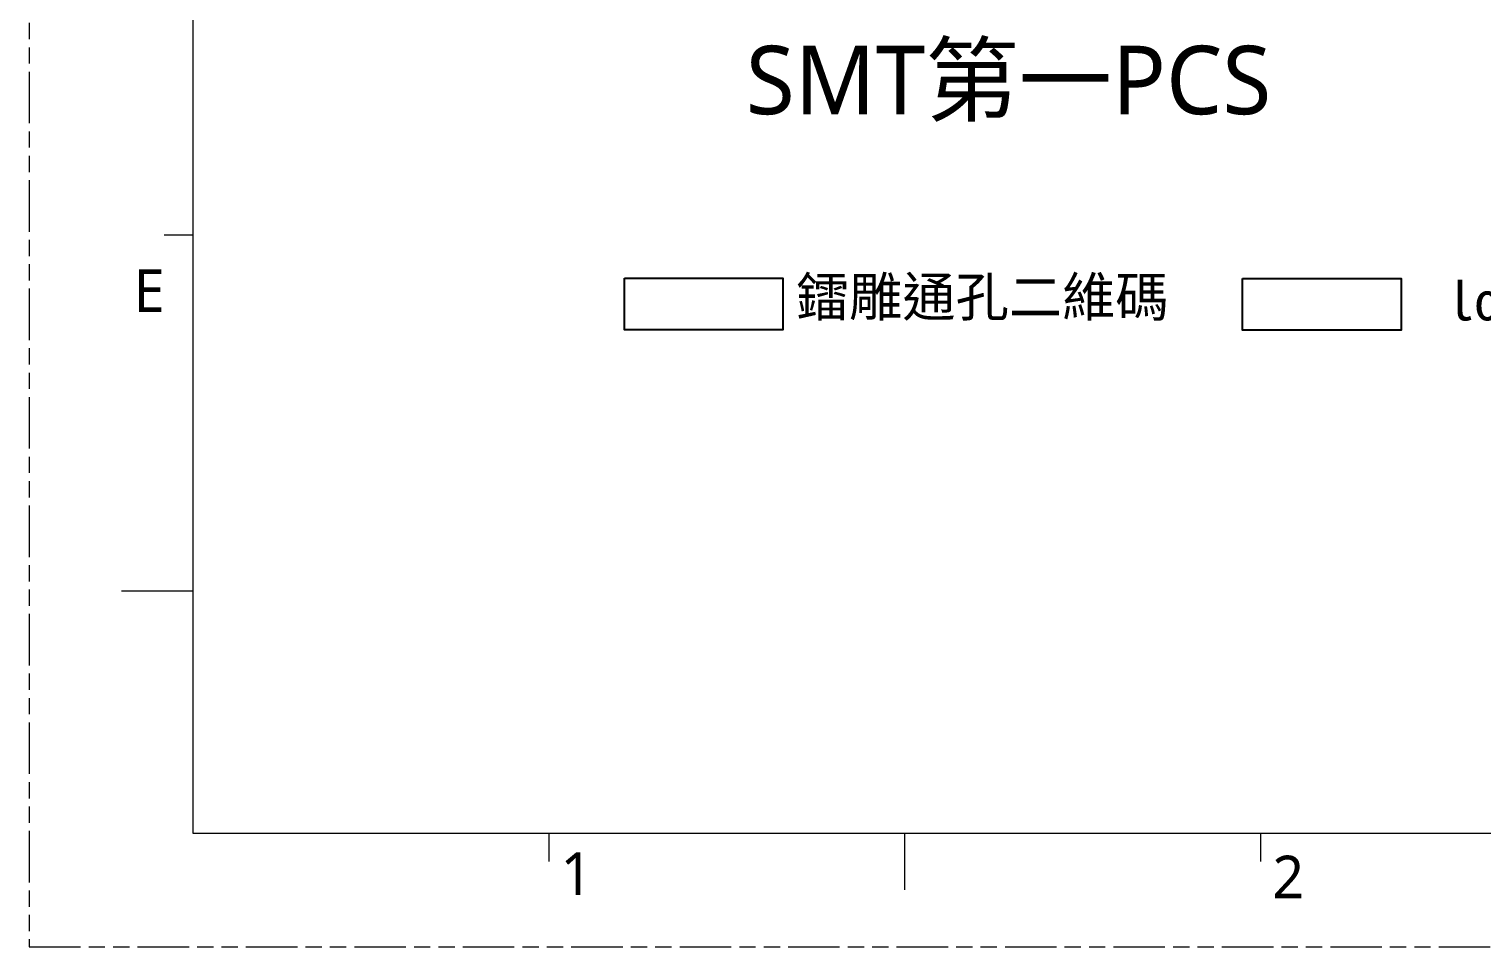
# Model space of a CAD drawing. Extents: x 2864 to 3941, y 2420 to 3182.
# Drawn here: x 2864.4 to 3132.4, y 2420.4 to 2589.7 of the extents above; entities that cross this region are included whole.
import ezdxf

# ---------------------------------------------------------------- set-up
doc = ezdxf.new("R2010")
doc.units = 0
doc.linetypes.add('PHANTOM', pattern=[29.5, 9.5, -1.5, 3, -1.5, 3, -1.5, 9.5])
doc.layers.get('0').update_dxf_attribs({"lineweight": 0})
doc.layers.add('0PAPERF', color=2, linetype='PHANTOM', lineweight=0, plot=False)
doc.layers.add('ttr1_panel', color=255, linetype='Continuous')
doc.layers.add('鵬鼎', color=5, linetype='Continuous')
doc.layers.add('備註', color=1, linetype='Continuous', lineweight=0)
doc.styles.get("Standard").update_dxf_attribs({"font": 'simplex.shx', "height": 2.7})

msp = doc.modelspace()

# ---------------------------------------------------------------- linework, layer by layer
at = {"lineweight": 0}
for p, q in [((2894.63174, 3142.38933), (2894.63174, 2441.38617)), ((2894.63174, 2551.65633), (2889.38078, 2551.65633)), ((2894.63174, 2486.01933), (2881.50434, 2486.01933)), ((2894.63174, 2441.38617), (3908.06702, 2441.38617)), ((2960.26874, 2441.38617), (2960.26874, 2436.13521)), ((3025.90574, 2441.38617), (3025.90574, 2430.88425)), ((3091.54274, 2441.38617), (3091.54274, 2436.13521))]:
    msp.add_line(p, q, dxfattribs=at)
at = {"layer": '0PAPERF'}
msp.add_line((2941.45782, 2441.38617), (3908.06702, 2441.38617), dxfattribs=at)
at = {"layer": 'ttr1_panel', "linetype": 'Continuous'}
for points in [[(2974.23155, 2543.68965), (3003.48466, 2543.68965), (3003.48466, 2534.16538), (2974.23155, 2534.16538)], [(3088.25632, 2543.66601), (3117.50943, 2543.66601), (3117.50943, 2534.14174), (3088.25632, 2534.14174)]]:
    msp.add_lwpolyline(points, close=True, dxfattribs=at)
at = {"layer": '備註', "color": 2, "linetype": 'PHANTOM', "lineweight": 0}
for p, q in [((2864.43501, 3181.78733), (2864.43501, 2420.38233)), ((2864.43501, 2420.38233), (3941.15578, 2420.38233))]:
    msp.add_line(p, q, dxfattribs=at)

# ---------------------------------------------------------------- texts
at = {"char_height": 7.87644, "width": 4.7954102, "attachment_point": 1}
for s, insert in [('{\\fMicrosoft JhengHei|b0|i0|c136|p0;\\C0;1}', (2962.46398, 2437.83797)), ('{\\fMicrosoft JhengHei|b0|i0|c136|p0;\\C0;2}', (3093.73798, 2437.21391))]:
    msp.add_mtext(s, dxfattribs=dict(at, insert=insert))
at = {"layer": 'ttr1_panel', "linetype": 'Continuous', "char_height": 7.2, "attachment_point": 1}
for s, insert, width in [('{\\f新細明體|b0|i0|c136|p2;鐳雕通孔二維碼}', (3005.85663, 2543.87806), 78.1140735), ('{\\fSimSun|b0|i0|c134|p2;lot control}', (3126.05502, 2543.13332), 55.1807901)]:
    msp.add_mtext(s, dxfattribs=dict(at, insert=insert, width=width))
at = {"layer": '備註', "linetype": 'Continuous', "insert": (2996.62385, 2586.57835), "char_height": 12.6291927, "width": 154.8641853, "attachment_point": 1}
msp.add_mtext('{\\fMicrosoft JhengHei|b0|i0|c136|p0;SMT第一PCS}', dxfattribs=at)
at = {"layer": '鵬鼎', "insert": (2883.72222, 2545.36278), "char_height": 7.87644, "width": 14.8568792, "attachment_point": 1}
msp.add_mtext('{\\fMicrosoft JhengHei|b0|i0|c136|p0;\\C0;E}', dxfattribs=at)

doc.saveas('drawing.dxf')
